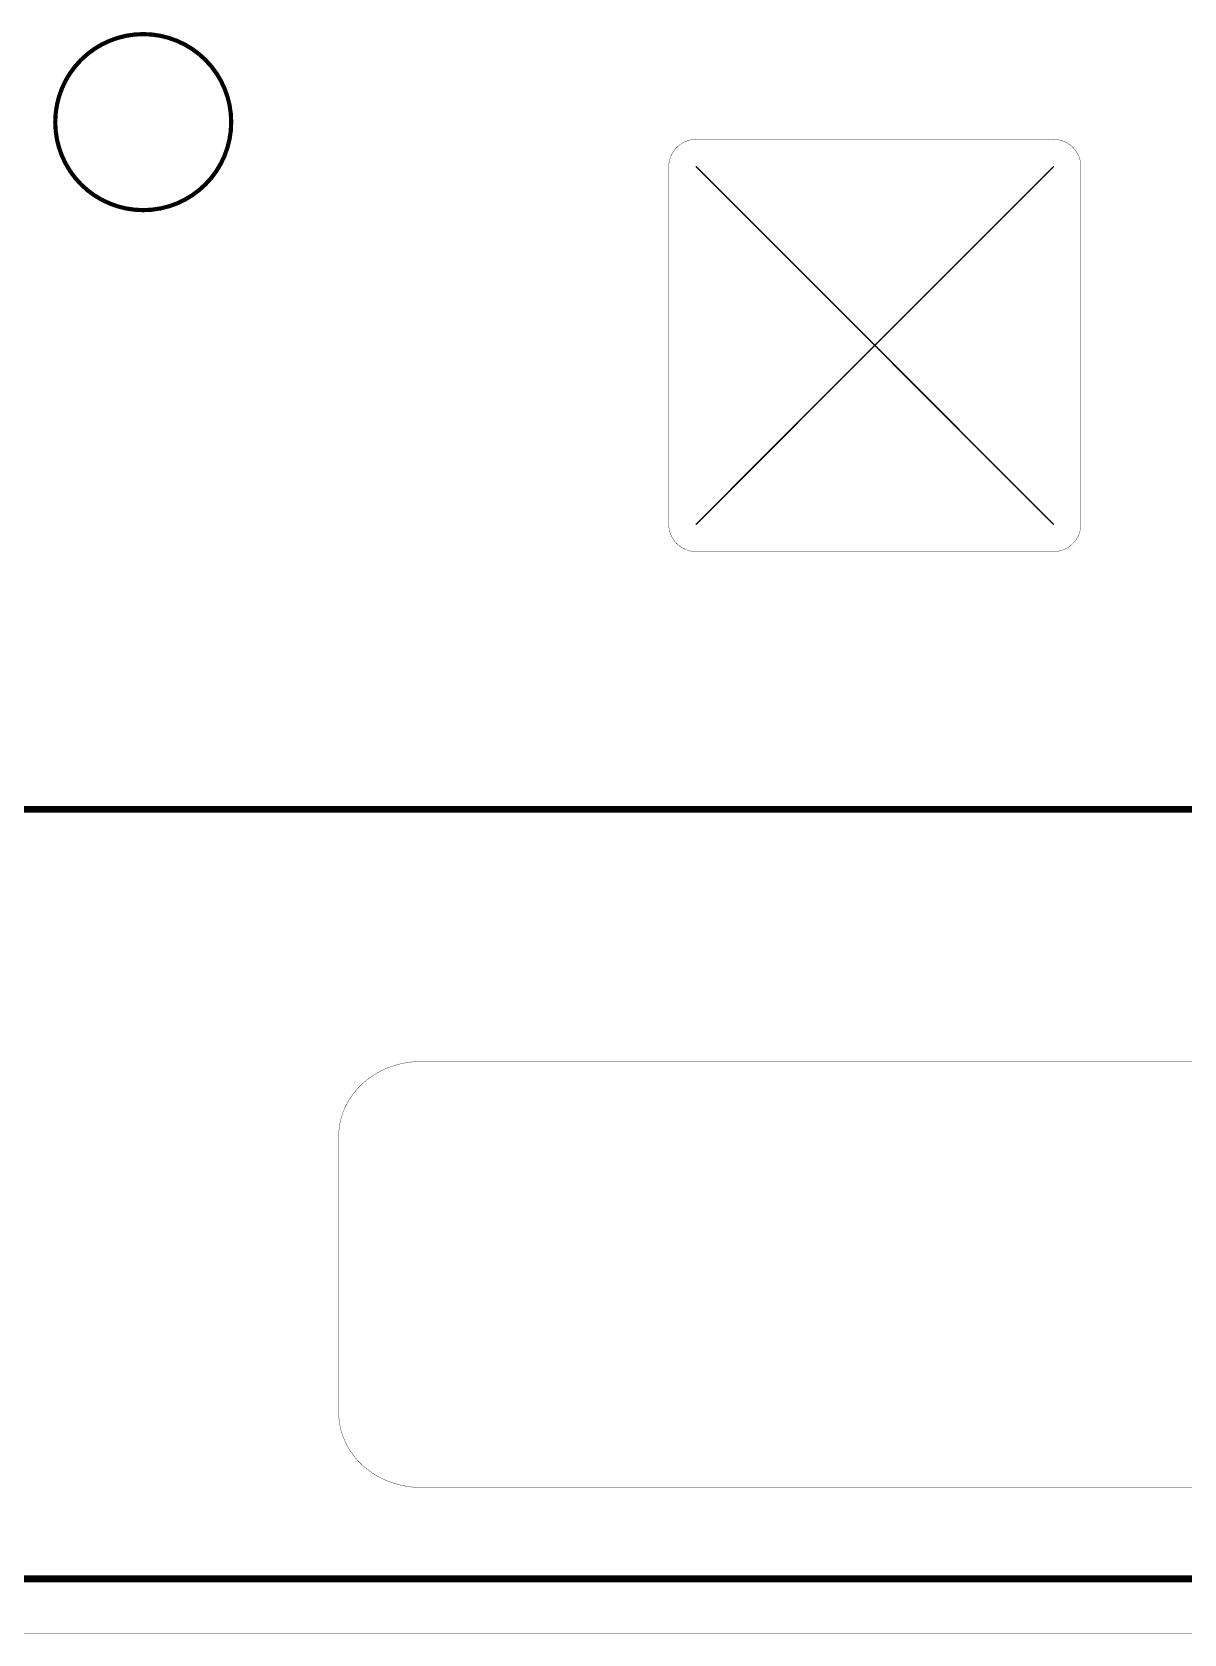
# Model space of a CAD drawing. Header units: millimetres. Extents: x 0 to 151, y 0 to 123.
# Drawn here: x 35 to 76.9, y 0 to 58.3 of the extents above; entities that cross this region are included whole.
import ezdxf

# ---------------------------------------------------------------- set-up
doc = ezdxf.new("R2010")
doc.units = ezdxf.units.MM
doc.layers.add('Mechanical2', color=216, linetype='Continuous')
doc.layers.add('Mechanical3', color=76, linetype='Continuous')

msp = doc.modelspace()

# ---------------------------------------------------------------- linework, layer by layer
at = {"layer": 'Mechanical2'}
for points, const_width in [([(42.202, 55, 1), (35.798, 55, 1)], 0.152), ([(35.76, 55, 1), (35.837, 55, 1)], 0.0762), ([(42.163, 55, 1), (42.24, 55, 1)], 0.0762), ([(59.121, 54.375, 1), (59.127, 54.375, 1)], 0.00635), ([(59.121, 54.375, 1), (59.127, 54.375, 1)], 0.00635), ([(72.121, 54.375, 1), (72.127, 54.375, 1)], 0.00635), ([(72.121, 54.375, 1), (72.127, 54.375, 1)], 0.00635), ([(58.121, 53.375, 1), (58.127, 53.375, 1)], 0.00635), ([(58.121, 53.375, 1), (58.127, 53.375, 1)], 0.00635), ([(59.111, 53.375, 1), (59.137, 53.375, 1)], 0.026), ([(72.111, 53.375, 1), (72.137, 53.375, 1)], 0.026), ([(73.121, 53.375, 1), (73.127, 53.375, 1)], 0.00635), ([(73.121, 53.375, 1), (73.127, 53.375, 1)], 0.00635), ([(58.121, 40.375, 1), (58.127, 40.375, 1)], 0.00635), ([(58.121, 40.375, 1), (58.127, 40.375, 1)], 0.00635), ([(59.111, 40.375, 1), (59.137, 40.375, 1)], 0.026), ([(72.111, 40.375, 1), (72.137, 40.375, 1)], 0.026), ([(73.121, 40.375, 1), (73.127, 40.375, 1)], 0.00635), ([(73.121, 40.375, 1), (73.127, 40.375, 1)], 0.00635), ([(59.121, 39.375, 1), (59.127, 39.375, 1)], 0.00635), ([(59.121, 39.375, 1), (59.127, 39.375, 1)], 0.00635), ([(72.121, 39.375, 1), (72.127, 39.375, 1)], 0.00635), ([(72.121, 39.375, 1), (72.127, 39.375, 1)], 0.00635), ([(75.621, 30.029, 1), (75.628, 30.029, 1)], 0.00635), ([(75.621, 30.029, 1), (75.628, 30.029, 1)], 0.00635), ([(75.621, 30.029, 1), (75.628, 30.029, 1)], 0.00635), ([(47.504, 20.404, 1), (47.51, 20.404, 1)], 0.00635), ([(47.504, 20.404, 1), (47.51, 20.404, 1)], 0.00635), ([(47.544, 20.426, 1), (47.55, 20.426, 1)], 0.00635), ([(47.544, 20.426, 1), (47.55, 20.426, 1)], 0.00635), ([(47.584, 20.448, 1), (47.59, 20.448, 1)], 0.00635), ([(47.584, 20.448, 1), (47.59, 20.448, 1)], 0.00635), ([(47.625, 20.47, 1), (47.631, 20.47, 1)], 0.00635), ([(47.625, 20.47, 1), (47.631, 20.47, 1)], 0.00635), ([(47.666, 20.491, 1), (47.672, 20.491, 1)], 0.00635), ([(47.666, 20.491, 1), (47.672, 20.491, 1)], 0.00635), ([(47.707, 20.511, 1), (47.714, 20.511, 1)], 0.00635), ([(47.707, 20.511, 1), (47.714, 20.511, 1)], 0.00635), ([(47.749, 20.531, 1), (47.756, 20.531, 1)], 0.00635), ([(47.749, 20.531, 1), (47.756, 20.531, 1)], 0.00635), ([(47.791, 20.55, 1), (47.798, 20.55, 1)], 0.00635), ([(47.791, 20.55, 1), (47.798, 20.55, 1)], 0.00635), ([(47.834, 20.568, 1), (47.84, 20.568, 1)], 0.00635), ([(47.834, 20.568, 1), (47.84, 20.568, 1)], 0.00635), ([(47.877, 20.586, 1), (47.883, 20.586, 1)], 0.00635), ([(47.877, 20.586, 1), (47.883, 20.586, 1)], 0.00635), ([(47.92, 20.603, 1), (47.926, 20.603, 1)], 0.00635), ([(47.92, 20.603, 1), (47.926, 20.603, 1)], 0.00635), ([(47.963, 20.62, 1), (47.969, 20.62, 1)], 0.00635), ([(47.963, 20.62, 1), (47.969, 20.62, 1)], 0.00635), ([(48.007, 20.636, 1), (48.013, 20.636, 1)], 0.00635), ([(48.007, 20.636, 1), (48.013, 20.636, 1)], 0.00635), ([(48.051, 20.651, 1), (48.057, 20.651, 1)], 0.00635), ([(48.051, 20.651, 1), (48.057, 20.651, 1)], 0.00635), ([(48.095, 20.666, 1), (48.101, 20.666, 1)], 0.00635), ([(48.095, 20.666, 1), (48.101, 20.666, 1)], 0.00635), ([(48.139, 20.68, 1), (48.146, 20.68, 1)], 0.00635), ([(48.139, 20.68, 1), (48.146, 20.68, 1)], 0.00635), ([(48.184, 20.694, 1), (48.19, 20.694, 1)], 0.00635), ([(48.184, 20.694, 1), (48.19, 20.694, 1)], 0.00635), ([(48.229, 20.707, 1), (48.235, 20.707, 1)], 0.00635), ([(48.229, 20.707, 1), (48.235, 20.707, 1)], 0.00635), ([(48.274, 20.719, 1), (48.28, 20.719, 1)], 0.00635), ([(48.274, 20.719, 1), (48.28, 20.719, 1)], 0.00635), ([(48.32, 20.731, 1), (48.326, 20.731, 1)], 0.00635), ([(48.32, 20.731, 1), (48.326, 20.731, 1)], 0.00635), ([(48.365, 20.742, 1), (48.371, 20.742, 1)], 0.00635), ([(48.365, 20.742, 1), (48.371, 20.742, 1)], 0.00635), ([(48.411, 20.752, 1), (48.417, 20.752, 1)], 0.00635), ([(48.411, 20.752, 1), (48.417, 20.752, 1)], 0.00635), ([(48.457, 20.761, 1), (48.463, 20.761, 1)], 0.00635), ([(48.457, 20.761, 1), (48.463, 20.761, 1)], 0.00635), ([(48.503, 20.77, 1), (48.509, 20.77, 1)], 0.00635), ([(48.503, 20.77, 1), (48.509, 20.77, 1)], 0.00635), ([(48.549, 20.779, 1), (48.555, 20.779, 1)], 0.00635), ([(48.549, 20.779, 1), (48.555, 20.779, 1)], 0.00635), ([(48.595, 20.786, 1), (48.602, 20.786, 1)], 0.00635), ([(48.595, 20.786, 1), (48.602, 20.786, 1)], 0.00635), ([(48.642, 20.793, 1), (48.648, 20.793, 1)], 0.00635), ([(48.642, 20.793, 1), (48.648, 20.793, 1)], 0.00635), ([(48.688, 20.8, 1), (48.695, 20.8, 1)], 0.00635), ([(48.688, 20.8, 1), (48.695, 20.8, 1)], 0.00635), ([(48.735, 20.805, 1), (48.742, 20.805, 1)], 0.00635), ([(48.735, 20.805, 1), (48.742, 20.805, 1)], 0.00635), ([(48.782, 20.811, 1), (48.788, 20.811, 1)], 0.00635), ([(48.782, 20.811, 1), (48.788, 20.811, 1)], 0.00635), ([(48.829, 20.815, 1), (48.835, 20.815, 1)], 0.00635), ([(48.829, 20.815, 1), (48.835, 20.815, 1)], 0.00635), ([(48.876, 20.819, 1), (48.882, 20.819, 1)], 0.00635), ([(48.876, 20.819, 1), (48.882, 20.819, 1)], 0.00635), ([(48.923, 20.822, 1), (48.929, 20.822, 1)], 0.00635), ([(48.923, 20.822, 1), (48.929, 20.822, 1)], 0.00635), ([(48.97, 20.824, 1), (48.976, 20.824, 1)], 0.00635), ([(48.97, 20.824, 1), (48.976, 20.824, 1)], 0.00635), ([(49.017, 20.826, 1), (49.023, 20.826, 1)], 0.00635), ([(49.017, 20.826, 1), (49.023, 20.826, 1)], 0.00635), ([(49.064, 20.827, 1), (49.07, 20.827, 1)], 0.00635), ([(49.064, 20.827, 1), (49.07, 20.827, 1)], 0.00635), ([(49.111, 20.827, 1), (49.117, 20.827, 1)], 0.00635), ([(49.111, 20.827, 1), (49.117, 20.827, 1)], 0.00635), ([(46.8, 19.841, 1), (46.806, 19.841, 1)], 0.00635), ([(46.8, 19.841, 1), (46.806, 19.841, 1)], 0.00635), ([(46.83, 19.874, 1), (46.836, 19.874, 1)], 0.00635), ([(46.83, 19.874, 1), (46.836, 19.874, 1)], 0.00635), ([(46.861, 19.906, 1), (46.867, 19.906, 1)], 0.00635), ([(46.861, 19.906, 1), (46.867, 19.906, 1)], 0.00635), ([(46.892, 19.938, 1), (46.899, 19.938, 1)], 0.00635), ([(46.892, 19.938, 1), (46.899, 19.938, 1)], 0.00635), ([(46.924, 19.969, 1), (46.931, 19.969, 1)], 0.00635), ([(46.924, 19.969, 1), (46.931, 19.969, 1)], 0.00635), ([(46.957, 20, 1), (46.963, 20, 1)], 0.00635), ([(46.957, 20, 1), (46.963, 20, 1)], 0.00635), ([(46.99, 20.031, 1), (46.996, 20.031, 1)], 0.00635), ([(46.99, 20.031, 1), (46.996, 20.031, 1)], 0.00635), ([(47.023, 20.061, 1), (47.03, 20.061, 1)], 0.00635), ([(47.023, 20.061, 1), (47.03, 20.061, 1)], 0.00635), ([(47.057, 20.09, 1), (47.064, 20.09, 1)], 0.00635), ([(47.057, 20.09, 1), (47.064, 20.09, 1)], 0.00635), ([(47.092, 20.119, 1), (47.098, 20.119, 1)], 0.00635), ([(47.092, 20.119, 1), (47.098, 20.119, 1)], 0.00635), ([(47.127, 20.147, 1), (47.134, 20.147, 1)], 0.00635), ([(47.127, 20.147, 1), (47.134, 20.147, 1)], 0.00635), ([(47.163, 20.175, 1), (47.169, 20.175, 1)], 0.00635), ([(47.163, 20.175, 1), (47.169, 20.175, 1)], 0.00635), ([(47.199, 20.203, 1), (47.205, 20.203, 1)], 0.00635), ([(47.199, 20.203, 1), (47.205, 20.203, 1)], 0.00635), ([(47.235, 20.23, 1), (47.242, 20.23, 1)], 0.00635), ([(47.235, 20.23, 1), (47.242, 20.23, 1)], 0.00635), ([(47.272, 20.256, 1), (47.279, 20.256, 1)], 0.00635), ([(47.272, 20.256, 1), (47.279, 20.256, 1)], 0.00635), ([(47.31, 20.282, 1), (47.316, 20.282, 1)], 0.00635), ([(47.31, 20.282, 1), (47.316, 20.282, 1)], 0.00635), ([(47.348, 20.308, 1), (47.354, 20.308, 1)], 0.00635), ([(47.348, 20.308, 1), (47.354, 20.308, 1)], 0.00635), ([(47.386, 20.332, 1), (47.392, 20.332, 1)], 0.00635), ([(47.386, 20.332, 1), (47.392, 20.332, 1)], 0.00635), ([(47.425, 20.357, 1), (47.431, 20.357, 1)], 0.00635), ([(47.425, 20.357, 1), (47.431, 20.357, 1)], 0.00635), ([(47.464, 20.381, 1), (47.47, 20.381, 1)], 0.00635), ([(47.464, 20.381, 1), (47.47, 20.381, 1)], 0.00635), ([(46.377, 19.227, 1), (46.383, 19.227, 1)], 0.00635), ([(46.377, 19.227, 1), (46.383, 19.227, 1)], 0.00635), ([(46.397, 19.266, 1), (46.403, 19.266, 1)], 0.00635), ([(46.397, 19.266, 1), (46.403, 19.266, 1)], 0.00635), ([(46.417, 19.304, 1), (46.423, 19.304, 1)], 0.00635), ([(46.417, 19.304, 1), (46.423, 19.304, 1)], 0.00635), ([(46.438, 19.342, 1), (46.444, 19.342, 1)], 0.00635), ([(46.438, 19.342, 1), (46.444, 19.342, 1)], 0.00635), ([(46.46, 19.38, 1), (46.466, 19.38, 1)], 0.00635), ([(46.46, 19.38, 1), (46.466, 19.38, 1)], 0.00635), ([(46.482, 19.418, 1), (46.489, 19.418, 1)], 0.00635), ([(46.482, 19.418, 1), (46.489, 19.418, 1)], 0.00635), ([(46.505, 19.455, 1), (46.512, 19.455, 1)], 0.00635), ([(46.505, 19.455, 1), (46.512, 19.455, 1)], 0.00635), ([(46.529, 19.492, 1), (46.535, 19.492, 1)], 0.00635), ([(46.529, 19.492, 1), (46.535, 19.492, 1)], 0.00635), ([(46.553, 19.529, 1), (46.56, 19.529, 1)], 0.00635), ([(46.553, 19.529, 1), (46.56, 19.529, 1)], 0.00635), ([(46.578, 19.565, 1), (46.584, 19.565, 1)], 0.00635), ([(46.578, 19.565, 1), (46.584, 19.565, 1)], 0.00635), ([(46.604, 19.601, 1), (46.61, 19.601, 1)], 0.00635), ([(46.604, 19.601, 1), (46.61, 19.601, 1)], 0.00635), ([(46.63, 19.636, 1), (46.636, 19.636, 1)], 0.00635), ([(46.63, 19.636, 1), (46.636, 19.636, 1)], 0.00635), ([(46.657, 19.671, 1), (46.663, 19.671, 1)], 0.00635), ([(46.657, 19.671, 1), (46.663, 19.671, 1)], 0.00635), ([(46.684, 19.706, 1), (46.69, 19.706, 1)], 0.00635), ([(46.684, 19.706, 1), (46.69, 19.706, 1)], 0.00635), ([(46.712, 19.741, 1), (46.718, 19.741, 1)], 0.00635), ([(46.712, 19.741, 1), (46.718, 19.741, 1)], 0.00635), ([(46.741, 19.774, 1), (46.747, 19.774, 1)], 0.00635), ([(46.741, 19.774, 1), (46.747, 19.774, 1)], 0.00635), ([(46.77, 19.808, 1), (46.776, 19.808, 1)], 0.00635), ([(46.77, 19.808, 1), (46.776, 19.808, 1)], 0.00635), ([(46.173, 18.659, 1), (46.18, 18.659, 1)], 0.00635), ([(46.173, 18.659, 1), (46.18, 18.659, 1)], 0.00635), ([(46.183, 18.701, 1), (46.19, 18.701, 1)], 0.00635), ([(46.183, 18.701, 1), (46.19, 18.701, 1)], 0.00635), ([(46.194, 18.743, 1), (46.2, 18.743, 1)], 0.00635), ([(46.194, 18.743, 1), (46.2, 18.743, 1)], 0.00635), ([(46.205, 18.784, 1), (46.212, 18.784, 1)], 0.00635), ([(46.205, 18.784, 1), (46.212, 18.784, 1)], 0.00635), ([(46.217, 18.825, 1), (46.224, 18.825, 1)], 0.00635), ([(46.217, 18.825, 1), (46.224, 18.825, 1)], 0.00635), ([(46.23, 18.867, 1), (46.237, 18.867, 1)], 0.00635), ([(46.23, 18.867, 1), (46.237, 18.867, 1)], 0.00635), ([(46.244, 18.908, 1), (46.25, 18.908, 1)], 0.00635), ([(46.244, 18.908, 1), (46.25, 18.908, 1)], 0.00635), ([(46.258, 18.948, 1), (46.264, 18.948, 1)], 0.00635), ([(46.258, 18.948, 1), (46.264, 18.948, 1)], 0.00635), ([(46.273, 18.989, 1), (46.279, 18.989, 1)], 0.00635), ([(46.273, 18.989, 1), (46.279, 18.989, 1)], 0.00635), ([(46.288, 19.029, 1), (46.295, 19.029, 1)], 0.00635), ([(46.288, 19.029, 1), (46.295, 19.029, 1)], 0.00635), ([(46.305, 19.069, 1), (46.311, 19.069, 1)], 0.00635), ([(46.305, 19.069, 1), (46.311, 19.069, 1)], 0.00635), ([(46.322, 19.109, 1), (46.328, 19.109, 1)], 0.00635), ([(46.322, 19.109, 1), (46.328, 19.109, 1)], 0.00635), ([(46.339, 19.149, 1), (46.346, 19.149, 1)], 0.00635), ([(46.339, 19.149, 1), (46.346, 19.149, 1)], 0.00635), ([(46.358, 19.188, 1), (46.364, 19.188, 1)], 0.00635), ([(46.358, 19.188, 1), (46.364, 19.188, 1)], 0.00635), ([(46.111, 18.151, 1), (46.118, 18.151, 1)], 0.00635), ([(46.111, 18.151, 1), (46.118, 18.151, 1)], 0.00635), ([(46.111, 18.108, 1), (46.117, 18.108, 1)], 0.00635), ([(46.111, 18.108, 1), (46.117, 18.108, 1)], 0.00635), ([(46.113, 18.193, 1), (46.119, 18.193, 1)], 0.00635), ([(46.113, 18.193, 1), (46.119, 18.193, 1)], 0.00635), ([(46.114, 18.236, 1), (46.121, 18.236, 1)], 0.00635), ([(46.114, 18.236, 1), (46.121, 18.236, 1)], 0.00635), ([(46.117, 18.279, 1), (46.123, 18.279, 1)], 0.00635), ([(46.117, 18.279, 1), (46.123, 18.279, 1)], 0.00635), ([(46.12, 18.321, 1), (46.127, 18.321, 1)], 0.00635), ([(46.12, 18.321, 1), (46.127, 18.321, 1)], 0.00635), ([(46.124, 18.364, 1), (46.131, 18.364, 1)], 0.00635), ([(46.124, 18.364, 1), (46.131, 18.364, 1)], 0.00635), ([(46.129, 18.406, 1), (46.136, 18.406, 1)], 0.00635), ([(46.129, 18.406, 1), (46.136, 18.406, 1)], 0.00635), ([(46.135, 18.449, 1), (46.141, 18.449, 1)], 0.00635), ([(46.135, 18.449, 1), (46.141, 18.449, 1)], 0.00635), ([(46.141, 18.491, 1), (46.147, 18.491, 1)], 0.00635), ([(46.141, 18.491, 1), (46.147, 18.491, 1)], 0.00635), ([(46.148, 18.533, 1), (46.154, 18.533, 1)], 0.00635), ([(46.148, 18.533, 1), (46.154, 18.533, 1)], 0.00635), ([(46.156, 18.575, 1), (46.162, 18.575, 1)], 0.00635), ([(46.156, 18.575, 1), (46.162, 18.575, 1)], 0.00635), ([(46.164, 18.617, 1), (46.171, 18.617, 1)], 0.00635), ([(46.164, 18.617, 1), (46.171, 18.617, 1)], 0.00635), ([(46.111, 8.048, 1), (46.117, 8.048, 1)], 0.00635), ([(46.111, 8.048, 1), (46.117, 8.048, 1)], 0.00635), ([(46.111, 8.005, 1), (46.118, 8.005, 1)], 0.00635), ([(46.111, 8.005, 1), (46.118, 8.005, 1)], 0.00635), ([(46.113, 7.963, 1), (46.119, 7.963, 1)], 0.00635), ([(46.113, 7.963, 1), (46.119, 7.963, 1)], 0.00635), ([(46.114, 7.92, 1), (46.121, 7.92, 1)], 0.00635), ([(46.114, 7.92, 1), (46.121, 7.92, 1)], 0.00635), ([(46.117, 7.877, 1), (46.123, 7.877, 1)], 0.00635), ([(46.117, 7.877, 1), (46.123, 7.877, 1)], 0.00635), ([(46.12, 7.835, 1), (46.127, 7.835, 1)], 0.00635), ([(46.12, 7.835, 1), (46.127, 7.835, 1)], 0.00635), ([(46.124, 7.792, 1), (46.131, 7.792, 1)], 0.00635), ([(46.124, 7.792, 1), (46.131, 7.792, 1)], 0.00635), ([(46.129, 7.75, 1), (46.136, 7.75, 1)], 0.00635), ([(46.129, 7.75, 1), (46.136, 7.75, 1)], 0.00635), ([(46.135, 7.707, 1), (46.141, 7.707, 1)], 0.00635), ([(46.135, 7.707, 1), (46.141, 7.707, 1)], 0.00635), ([(46.141, 7.665, 1), (46.147, 7.665, 1)], 0.00635), ([(46.141, 7.665, 1), (46.147, 7.665, 1)], 0.00635), ([(46.148, 7.623, 1), (46.154, 7.623, 1)], 0.00635), ([(46.148, 7.623, 1), (46.154, 7.623, 1)], 0.00635), ([(46.156, 7.581, 1), (46.162, 7.581, 1)], 0.00635), ([(46.156, 7.581, 1), (46.162, 7.581, 1)], 0.00635), ([(46.164, 7.539, 1), (46.171, 7.539, 1)], 0.00635), ([(46.164, 7.539, 1), (46.171, 7.539, 1)], 0.00635), ([(46.173, 7.497, 1), (46.18, 7.497, 1)], 0.00635), ([(46.173, 7.497, 1), (46.18, 7.497, 1)], 0.00635), ([(46.183, 7.455, 1), (46.19, 7.455, 1)], 0.00635), ([(46.183, 7.455, 1), (46.19, 7.455, 1)], 0.00635), ([(46.194, 7.413, 1), (46.2, 7.413, 1)], 0.00635), ([(46.194, 7.413, 1), (46.2, 7.413, 1)], 0.00635), ([(46.205, 7.372, 1), (46.212, 7.372, 1)], 0.00635), ([(46.205, 7.372, 1), (46.212, 7.372, 1)], 0.00635), ([(46.217, 7.331, 1), (46.224, 7.331, 1)], 0.00635), ([(46.217, 7.331, 1), (46.224, 7.331, 1)], 0.00635), ([(46.23, 7.289, 1), (46.237, 7.289, 1)], 0.00635), ([(46.23, 7.289, 1), (46.237, 7.289, 1)], 0.00635), ([(46.244, 7.248, 1), (46.25, 7.248, 1)], 0.00635), ([(46.244, 7.248, 1), (46.25, 7.248, 1)], 0.00635), ([(46.258, 7.208, 1), (46.264, 7.208, 1)], 0.00635), ([(46.258, 7.208, 1), (46.264, 7.208, 1)], 0.00635), ([(46.273, 7.167, 1), (46.279, 7.167, 1)], 0.00635), ([(46.273, 7.167, 1), (46.279, 7.167, 1)], 0.00635), ([(46.288, 7.127, 1), (46.295, 7.127, 1)], 0.00635), ([(46.288, 7.127, 1), (46.295, 7.127, 1)], 0.00635), ([(46.305, 7.087, 1), (46.311, 7.087, 1)], 0.00635), ([(46.305, 7.087, 1), (46.311, 7.087, 1)], 0.00635), ([(46.322, 7.047, 1), (46.328, 7.047, 1)], 0.00635), ([(46.322, 7.047, 1), (46.328, 7.047, 1)], 0.00635), ([(46.339, 7.008, 1), (46.346, 7.008, 1)], 0.00635), ([(46.339, 7.008, 1), (46.346, 7.008, 1)], 0.00635), ([(46.358, 6.968, 1), (46.364, 6.968, 1)], 0.00635), ([(46.358, 6.968, 1), (46.364, 6.968, 1)], 0.00635), ([(46.377, 6.929, 1), (46.383, 6.929, 1)], 0.00635), ([(46.377, 6.929, 1), (46.383, 6.929, 1)], 0.00635), ([(46.397, 6.89, 1), (46.403, 6.89, 1)], 0.00635), ([(46.397, 6.89, 1), (46.403, 6.89, 1)], 0.00635), ([(46.417, 6.852, 1), (46.423, 6.852, 1)], 0.00635), ([(46.417, 6.852, 1), (46.423, 6.852, 1)], 0.00635), ([(46.438, 6.814, 1), (46.444, 6.814, 1)], 0.00635), ([(46.438, 6.814, 1), (46.444, 6.814, 1)], 0.00635), ([(46.46, 6.776, 1), (46.466, 6.776, 1)], 0.00635), ([(46.46, 6.776, 1), (46.466, 6.776, 1)], 0.00635), ([(46.482, 6.738, 1), (46.489, 6.738, 1)], 0.00635), ([(46.482, 6.738, 1), (46.489, 6.738, 1)], 0.00635), ([(46.505, 6.701, 1), (46.512, 6.701, 1)], 0.00635), ([(46.505, 6.701, 1), (46.512, 6.701, 1)], 0.00635), ([(46.529, 6.664, 1), (46.535, 6.664, 1)], 0.00635), ([(46.529, 6.664, 1), (46.535, 6.664, 1)], 0.00635), ([(46.553, 6.627, 1), (46.56, 6.627, 1)], 0.00635), ([(46.553, 6.627, 1), (46.56, 6.627, 1)], 0.00635), ([(46.578, 6.591, 1), (46.584, 6.591, 1)], 0.00635), ([(46.578, 6.591, 1), (46.584, 6.591, 1)], 0.00635), ([(46.604, 6.555, 1), (46.61, 6.555, 1)], 0.00635), ([(46.604, 6.555, 1), (46.61, 6.555, 1)], 0.00635), ([(46.63, 6.52, 1), (46.636, 6.52, 1)], 0.00635), ([(46.63, 6.52, 1), (46.636, 6.52, 1)], 0.00635), ([(46.657, 6.485, 1), (46.663, 6.485, 1)], 0.00635), ([(46.657, 6.485, 1), (46.663, 6.485, 1)], 0.00635), ([(46.684, 6.45, 1), (46.69, 6.45, 1)], 0.00635), ([(46.684, 6.45, 1), (46.69, 6.45, 1)], 0.00635), ([(46.712, 6.415, 1), (46.718, 6.415, 1)], 0.00635), ([(46.712, 6.415, 1), (46.718, 6.415, 1)], 0.00635), ([(46.741, 6.382, 1), (46.747, 6.382, 1)], 0.00635), ([(46.741, 6.382, 1), (46.747, 6.382, 1)], 0.00635), ([(46.77, 6.348, 1), (46.776, 6.348, 1)], 0.00635), ([(46.77, 6.348, 1), (46.776, 6.348, 1)], 0.00635), ([(46.8, 6.315, 1), (46.806, 6.315, 1)], 0.00635), ([(46.8, 6.315, 1), (46.806, 6.315, 1)], 0.00635), ([(46.83, 6.282, 1), (46.836, 6.282, 1)], 0.00635), ([(46.83, 6.282, 1), (46.836, 6.282, 1)], 0.00635), ([(46.861, 6.25, 1), (46.867, 6.25, 1)], 0.00635), ([(46.861, 6.25, 1), (46.867, 6.25, 1)], 0.00635), ([(46.892, 6.218, 1), (46.899, 6.218, 1)], 0.00635), ([(46.892, 6.218, 1), (46.899, 6.218, 1)], 0.00635), ([(46.924, 6.187, 1), (46.931, 6.187, 1)], 0.00635), ([(46.924, 6.187, 1), (46.931, 6.187, 1)], 0.00635), ([(46.957, 6.156, 1), (46.963, 6.156, 1)], 0.00635), ([(46.957, 6.156, 1), (46.963, 6.156, 1)], 0.00635), ([(46.99, 6.125, 1), (46.996, 6.125, 1)], 0.00635), ([(46.99, 6.125, 1), (46.996, 6.125, 1)], 0.00635), ([(47.023, 6.095, 1), (47.03, 6.095, 1)], 0.00635), ([(47.023, 6.095, 1), (47.03, 6.095, 1)], 0.00635), ([(47.057, 6.066, 1), (47.064, 6.066, 1)], 0.00635), ([(47.057, 6.066, 1), (47.064, 6.066, 1)], 0.00635), ([(47.092, 6.037, 1), (47.098, 6.037, 1)], 0.00635), ([(47.092, 6.037, 1), (47.098, 6.037, 1)], 0.00635), ([(47.127, 6.009, 1), (47.134, 6.009, 1)], 0.00635), ([(47.127, 6.009, 1), (47.134, 6.009, 1)], 0.00635), ([(47.163, 5.981, 1), (47.169, 5.981, 1)], 0.00635), ([(47.163, 5.981, 1), (47.169, 5.981, 1)], 0.00635), ([(47.199, 5.953, 1), (47.205, 5.953, 1)], 0.00635), ([(47.199, 5.953, 1), (47.205, 5.953, 1)], 0.00635), ([(47.235, 5.926, 1), (47.242, 5.926, 1)], 0.00635), ([(47.235, 5.926, 1), (47.242, 5.926, 1)], 0.00635), ([(47.272, 5.9, 1), (47.279, 5.9, 1)], 0.00635), ([(47.272, 5.9, 1), (47.279, 5.9, 1)], 0.00635), ([(47.31, 5.874, 1), (47.316, 5.874, 1)], 0.00635), ([(47.31, 5.874, 1), (47.316, 5.874, 1)], 0.00635), ([(47.348, 5.848, 1), (47.354, 5.848, 1)], 0.00635), ([(47.348, 5.848, 1), (47.354, 5.848, 1)], 0.00635), ([(47.386, 5.824, 1), (47.392, 5.824, 1)], 0.00635), ([(47.386, 5.824, 1), (47.392, 5.824, 1)], 0.00635), ([(47.425, 5.799, 1), (47.431, 5.799, 1)], 0.00635), ([(47.425, 5.799, 1), (47.431, 5.799, 1)], 0.00635), ([(47.464, 5.776, 1), (47.47, 5.776, 1)], 0.00635), ([(47.464, 5.776, 1), (47.47, 5.776, 1)], 0.00635), ([(47.504, 5.752, 1), (47.51, 5.752, 1)], 0.00635), ([(47.504, 5.752, 1), (47.51, 5.752, 1)], 0.00635), ([(47.544, 5.73, 1), (47.55, 5.73, 1)], 0.00635), ([(47.544, 5.73, 1), (47.55, 5.73, 1)], 0.00635), ([(47.584, 5.708, 1), (47.59, 5.708, 1)], 0.00635), ([(47.584, 5.708, 1), (47.59, 5.708, 1)], 0.00635), ([(47.625, 5.686, 1), (47.631, 5.686, 1)], 0.00635), ([(47.625, 5.686, 1), (47.631, 5.686, 1)], 0.00635), ([(47.666, 5.665, 1), (47.672, 5.665, 1)], 0.00635), ([(47.666, 5.665, 1), (47.672, 5.665, 1)], 0.00635), ([(47.707, 5.645, 1), (47.714, 5.645, 1)], 0.00635), ([(47.707, 5.645, 1), (47.714, 5.645, 1)], 0.00635), ([(47.749, 5.625, 1), (47.756, 5.625, 1)], 0.00635), ([(47.749, 5.625, 1), (47.756, 5.625, 1)], 0.00635), ([(47.791, 5.606, 1), (47.798, 5.606, 1)], 0.00635), ([(47.791, 5.606, 1), (47.798, 5.606, 1)], 0.00635), ([(47.834, 5.588, 1), (47.84, 5.588, 1)], 0.00635), ([(47.834, 5.588, 1), (47.84, 5.588, 1)], 0.00635), ([(47.877, 5.57, 1), (47.883, 5.57, 1)], 0.00635), ([(47.877, 5.57, 1), (47.883, 5.57, 1)], 0.00635), ([(47.92, 5.553, 1), (47.926, 5.553, 1)], 0.00635), ([(47.92, 5.553, 1), (47.926, 5.553, 1)], 0.00635), ([(47.963, 5.536, 1), (47.969, 5.536, 1)], 0.00635), ([(47.963, 5.536, 1), (47.969, 5.536, 1)], 0.00635), ([(48.007, 5.52, 1), (48.013, 5.52, 1)], 0.00635), ([(48.007, 5.52, 1), (48.013, 5.52, 1)], 0.00635), ([(48.051, 5.505, 1), (48.057, 5.505, 1)], 0.00635), ([(48.051, 5.505, 1), (48.057, 5.505, 1)], 0.00635), ([(48.095, 5.49, 1), (48.101, 5.49, 1)], 0.00635), ([(48.095, 5.49, 1), (48.101, 5.49, 1)], 0.00635), ([(48.139, 5.476, 1), (48.146, 5.476, 1)], 0.00635), ([(48.139, 5.476, 1), (48.146, 5.476, 1)], 0.00635), ([(48.184, 5.462, 1), (48.19, 5.462, 1)], 0.00635), ([(48.184, 5.462, 1), (48.19, 5.462, 1)], 0.00635), ([(48.229, 5.449, 1), (48.235, 5.449, 1)], 0.00635), ([(48.229, 5.449, 1), (48.235, 5.449, 1)], 0.00635), ([(48.274, 5.437, 1), (48.28, 5.437, 1)], 0.00635), ([(48.274, 5.437, 1), (48.28, 5.437, 1)], 0.00635), ([(48.32, 5.425, 1), (48.326, 5.425, 1)], 0.00635), ([(48.32, 5.425, 1), (48.326, 5.425, 1)], 0.00635), ([(48.365, 5.415, 1), (48.371, 5.415, 1)], 0.00635), ([(48.365, 5.415, 1), (48.371, 5.415, 1)], 0.00635), ([(48.411, 5.404, 1), (48.417, 5.404, 1)], 0.00635), ([(48.411, 5.404, 1), (48.417, 5.404, 1)], 0.00635), ([(48.457, 5.395, 1), (48.463, 5.395, 1)], 0.00635), ([(48.457, 5.395, 1), (48.463, 5.395, 1)], 0.00635), ([(48.503, 5.386, 1), (48.509, 5.386, 1)], 0.00635), ([(48.503, 5.386, 1), (48.509, 5.386, 1)], 0.00635), ([(48.549, 5.377, 1), (48.555, 5.377, 1)], 0.00635), ([(48.549, 5.377, 1), (48.555, 5.377, 1)], 0.00635), ([(48.595, 5.37, 1), (48.602, 5.37, 1)], 0.00635), ([(48.595, 5.37, 1), (48.602, 5.37, 1)], 0.00635), ([(48.642, 5.363, 1), (48.648, 5.363, 1)], 0.00635), ([(48.642, 5.363, 1), (48.648, 5.363, 1)], 0.00635), ([(48.688, 5.356, 1), (48.695, 5.356, 1)], 0.00635), ([(48.688, 5.356, 1), (48.695, 5.356, 1)], 0.00635), ([(48.735, 5.351, 1), (48.742, 5.351, 1)], 0.00635), ([(48.735, 5.351, 1), (48.742, 5.351, 1)], 0.00635), ([(48.782, 5.345, 1), (48.788, 5.345, 1)], 0.00635), ([(48.782, 5.345, 1), (48.788, 5.345, 1)], 0.00635), ([(48.829, 5.341, 1), (48.835, 5.341, 1)], 0.00635), ([(48.829, 5.341, 1), (48.835, 5.341, 1)], 0.00635), ([(48.876, 5.337, 1), (48.882, 5.337, 1)], 0.00635), ([(48.876, 5.337, 1), (48.882, 5.337, 1)], 0.00635), ([(48.923, 5.334, 1), (48.929, 5.334, 1)], 0.00635), ([(48.923, 5.334, 1), (48.929, 5.334, 1)], 0.00635), ([(48.97, 5.332, 1), (48.976, 5.332, 1)], 0.00635), ([(48.97, 5.332, 1), (48.976, 5.332, 1)], 0.00635), ([(49.017, 5.33, 1), (49.023, 5.33, 1)], 0.00635), ([(49.017, 5.33, 1), (49.023, 5.33, 1)], 0.00635), ([(49.064, 5.329, 1), (49.07, 5.329, 1)], 0.00635), ([(49.064, 5.329, 1), (49.07, 5.329, 1)], 0.00635), ([(49.111, 5.329, 1), (49.117, 5.329, 1)], 0.00635), ([(49.111, 5.329, 1), (49.117, 5.329, 1)], 0.00635), ([(75.621, 0.006, 1), (75.628, 0.006, 1)], 0.00635), ([(75.621, 0.006, 1), (75.628, 0.006, 1)], 0.00635), ([(75.621, 0.006, 1), (75.628, 0.006, 1)], 0.00635)]:
    msp.add_lwpolyline(points, format="xyb", close=True, dxfattribs=dict(at, const_width=const_width))
at = {"layer": 'Mechanical2', "const_width": 0.0127}
for points in [[(58.124, 53.375, -0.414214), (59.124, 54.375)], [(72.124, 54.375, -0.414214), (73.124, 53.375)], [(59.124, 39.375, -0.414214), (58.124, 40.375)], [(73.124, 40.375, -0.414214), (72.124, 39.375)]]:
    msp.add_lwpolyline(points, format="xyb", dxfattribs=at)
at = {"layer": 'Mechanical2'}
for points, const_width in [([(59.124, 54.375), (72.124, 54.375)], 0.0127), ([(58.124, 40.375), (58.124, 53.375)], 0.0127), ([(59.124, 53.375), (72.124, 40.375)], 0.052), ([(59.124, 40.375), (72.124, 53.375)], 0.052), ([(73.124, 40.375), (73.124, 53.375)], 0.0127), ([(59.124, 39.375), (72.124, 39.375)], 0.0127), ([(0.006, 30.029), (75.624, 30.029)], 0.0127), ([(5.5, 30), (147, 30)], 0.254), ([(21.242, 30.029), (75.624, 30.029)], 0.0127), ([(21.242, 30.029), (151.242, 30.029)], 0.0127), ([(75.624, 30.029), (151.242, 30.029)], 0.0127), ([(47.467, 20.381), (47.507, 20.404)], 0.0127), ([(47.507, 20.404), (47.547, 20.426)], 0.0127), ([(47.547, 20.426), (47.587, 20.448)], 0.0127), ([(47.587, 20.448), (47.628, 20.47)], 0.0127), ([(47.628, 20.47), (47.669, 20.491)], 0.0127), ([(47.669, 20.491), (47.711, 20.511)], 0.0127), ([(47.711, 20.511), (47.752, 20.531)], 0.0127), ([(47.752, 20.531), (47.795, 20.55)], 0.0127), ([(47.795, 20.55), (47.837, 20.568)], 0.0127), ([(47.837, 20.568), (47.88, 20.586)], 0.0127), ([(47.88, 20.586), (47.923, 20.603)], 0.0127), ([(47.923, 20.603), (47.966, 20.62)], 0.0127), ([(47.966, 20.62), (48.01, 20.636)], 0.0127), ([(48.01, 20.636), (48.054, 20.651)], 0.0127), ([(48.054, 20.651), (48.098, 20.666)], 0.0127), ([(48.098, 20.666), (48.143, 20.68)], 0.0127), ([(48.143, 20.68), (48.187, 20.694)], 0.0127), ([(48.187, 20.694), (48.232, 20.707)], 0.0127), ([(48.232, 20.707), (48.277, 20.719)], 0.0127), ([(48.277, 20.719), (48.323, 20.731)], 0.0127), ([(48.323, 20.731), (48.368, 20.742)], 0.0127), ([(48.368, 20.742), (48.414, 20.752)], 0.0127), ([(48.414, 20.752), (48.46, 20.761)], 0.0127), ([(48.46, 20.761), (48.506, 20.77)], 0.0127), ([(48.506, 20.77), (48.552, 20.779)], 0.0127), ([(48.552, 20.779), (48.599, 20.786)], 0.0127), ([(48.599, 20.786), (48.645, 20.793)], 0.0127), ([(48.645, 20.793), (48.692, 20.8)], 0.0127), ([(48.692, 20.8), (48.738, 20.805)], 0.0127), ([(48.738, 20.805), (48.785, 20.811)], 0.0127), ([(48.785, 20.811), (48.832, 20.815)], 0.0127), ([(48.832, 20.815), (48.879, 20.819)], 0.0127), ([(48.879, 20.819), (48.926, 20.822)], 0.0127), ([(48.926, 20.822), (48.973, 20.824)], 0.0127), ([(48.973, 20.824), (49.02, 20.826)], 0.0127), ([(49.02, 20.826), (49.067, 20.827)], 0.0127), ([(49.067, 20.827), (49.114, 20.827)], 0.0127), ([(49.114, 20.827), (102.134, 20.827)], 0.0127), ([(46.773, 19.808), (46.803, 19.841)], 0.0127), ([(46.803, 19.841), (46.833, 19.874)], 0.0127), ([(46.833, 19.874), (46.864, 19.906)], 0.0127), ([(46.864, 19.906), (46.895, 19.938)], 0.0127), ([(46.895, 19.938), (46.927, 19.969)], 0.0127), ([(46.927, 19.969), (46.96, 20)], 0.0127), ([(46.96, 20), (46.993, 20.031)], 0.0127), ([(46.993, 20.031), (47.027, 20.061)], 0.0127), ([(47.027, 20.061), (47.061, 20.09)], 0.0127), ([(47.061, 20.09), (47.095, 20.119)], 0.0127), ([(47.095, 20.119), (47.13, 20.147)], 0.0127), ([(47.13, 20.147), (47.166, 20.175)], 0.0127), ([(47.166, 20.175), (47.202, 20.203)], 0.0127), ([(47.202, 20.203), (47.239, 20.23)], 0.0127), ([(47.239, 20.23), (47.276, 20.256)], 0.0127), ([(47.276, 20.256), (47.313, 20.282)], 0.0127), ([(47.313, 20.282), (47.351, 20.308)], 0.0127), ([(47.351, 20.308), (47.389, 20.332)], 0.0127), ([(47.389, 20.332), (47.428, 20.357)], 0.0127), ([(47.428, 20.357), (47.467, 20.381)], 0.0127), ([(46.361, 19.188), (46.38, 19.227)], 0.0127), ([(46.38, 19.227), (46.4, 19.266)], 0.0127), ([(46.4, 19.266), (46.42, 19.304)], 0.0127), ([(46.42, 19.304), (46.441, 19.342)], 0.0127), ([(46.441, 19.342), (46.463, 19.38)], 0.0127), ([(46.463, 19.38), (46.485, 19.418)], 0.0127), ([(46.485, 19.418), (46.508, 19.455)], 0.0127), ([(46.508, 19.455), (46.532, 19.492)], 0.0127), ([(46.532, 19.492), (46.556, 19.529)], 0.0127), ([(46.556, 19.529), (46.581, 19.565)], 0.0127), ([(46.581, 19.565), (46.607, 19.601)], 0.0127), ([(46.607, 19.601), (46.633, 19.636)], 0.0127), ([(46.633, 19.636), (46.66, 19.671)], 0.0127), ([(46.66, 19.671), (46.687, 19.706)], 0.0127), ([(46.687, 19.706), (46.715, 19.741)], 0.0127), ([(46.715, 19.741), (46.744, 19.774)], 0.0127), ([(46.744, 19.774), (46.773, 19.808)], 0.0127), ([(46.167, 18.617), (46.177, 18.659)], 0.0127), ([(46.177, 18.659), (46.187, 18.701)], 0.0127), ([(46.187, 18.701), (46.197, 18.743)], 0.0127), ([(46.197, 18.743), (46.209, 18.784)], 0.0127), ([(46.209, 18.784), (46.221, 18.825)], 0.0127), ([(46.221, 18.825), (46.233, 18.867)], 0.0127), ([(46.233, 18.867), (46.247, 18.908)], 0.0127), ([(46.247, 18.908), (46.261, 18.948)], 0.0127), ([(46.261, 18.948), (46.276, 18.989)], 0.0127), ([(46.276, 18.989), (46.292, 19.029)], 0.0127), ([(46.292, 19.029), (46.308, 19.069)], 0.0127), ([(46.308, 19.069), (46.325, 19.109)], 0.0127), ([(46.325, 19.109), (46.343, 19.149)], 0.0127), ([(46.343, 19.149), (46.361, 19.188)], 0.0127), ([(46.115, 18.151), (46.116, 18.193)], 0.0127), ([(46.114, 18.108), (46.115, 18.151)], 0.0127), ([(46.114, 8.048), (46.114, 18.108)], 0.0127), ([(46.116, 18.193), (46.118, 18.236)], 0.0127), ([(46.118, 18.236), (46.12, 18.279)], 0.0127), ([(46.12, 18.279), (46.124, 18.321)], 0.0127), ([(46.124, 18.321), (46.128, 18.364)], 0.0127), ([(46.128, 18.364), (46.132, 18.406)], 0.0127), ([(46.132, 18.406), (46.138, 18.449)], 0.0127), ([(46.138, 18.449), (46.144, 18.491)], 0.0127), ([(46.144, 18.491), (46.151, 18.533)], 0.0127), ([(46.151, 18.533), (46.159, 18.575)], 0.0127), ([(46.159, 18.575), (46.167, 18.617)], 0.0127), ([(46.114, 8.048), (46.115, 8.005)], 0.0127), ([(46.115, 8.005), (46.116, 7.963)], 0.0127), ([(46.116, 7.963), (46.118, 7.92)], 0.0127), ([(46.118, 7.92), (46.12, 7.877)], 0.0127), ([(46.12, 7.877), (46.124, 7.835)], 0.0127), ([(46.124, 7.835), (46.128, 7.792)], 0.0127), ([(46.128, 7.792), (46.132, 7.75)], 0.0127), ([(46.132, 7.75), (46.138, 7.707)], 0.0127), ([(46.138, 7.707), (46.144, 7.665)], 0.0127), ([(46.144, 7.665), (46.151, 7.623)], 0.0127), ([(46.151, 7.623), (46.159, 7.581)], 0.0127), ([(46.159, 7.581), (46.167, 7.539)], 0.0127), ([(46.167, 7.539), (46.177, 7.497)], 0.0127), ([(46.177, 7.497), (46.187, 7.455)], 0.0127), ([(46.187, 7.455), (46.197, 7.413)], 0.0127), ([(46.197, 7.413), (46.209, 7.372)], 0.0127), ([(46.209, 7.372), (46.221, 7.331)], 0.0127), ([(46.221, 7.331), (46.233, 7.289)], 0.0127), ([(46.233, 7.289), (46.247, 7.248)], 0.0127), ([(46.247, 7.248), (46.261, 7.208)], 0.0127), ([(46.261, 7.208), (46.276, 7.167)], 0.0127), ([(46.276, 7.167), (46.292, 7.127)], 0.0127), ([(46.292, 7.127), (46.308, 7.087)], 0.0127), ([(46.308, 7.087), (46.325, 7.047)], 0.0127), ([(46.325, 7.047), (46.343, 7.008)], 0.0127), ([(46.343, 7.008), (46.361, 6.968)], 0.0127), ([(46.361, 6.968), (46.38, 6.929)], 0.0127), ([(46.38, 6.929), (46.4, 6.89)], 0.0127), ([(46.4, 6.89), (46.42, 6.852)], 0.0127), ([(46.42, 6.852), (46.441, 6.814)], 0.0127), ([(46.441, 6.814), (46.463, 6.776)], 0.0127), ([(46.463, 6.776), (46.485, 6.738)], 0.0127), ([(46.485, 6.738), (46.508, 6.701)], 0.0127), ([(46.508, 6.701), (46.532, 6.664)], 0.0127), ([(46.532, 6.664), (46.556, 6.627)], 0.0127), ([(46.556, 6.627), (46.581, 6.591)], 0.0127), ([(46.581, 6.591), (46.607, 6.555)], 0.0127), ([(46.607, 6.555), (46.633, 6.52)], 0.0127), ([(46.633, 6.52), (46.66, 6.485)], 0.0127), ([(46.66, 6.485), (46.687, 6.45)], 0.0127), ([(46.687, 6.45), (46.715, 6.415)], 0.0127), ([(46.715, 6.415), (46.744, 6.382)], 0.0127), ([(46.744, 6.382), (46.773, 6.348)], 0.0127), ([(46.773, 6.348), (46.803, 6.315)], 0.0127), ([(46.803, 6.315), (46.833, 6.282)], 0.0127), ([(46.833, 6.282), (46.864, 6.25)], 0.0127), ([(46.864, 6.25), (46.895, 6.218)], 0.0127), ([(46.895, 6.218), (46.927, 6.187)], 0.0127), ([(46.927, 6.187), (46.96, 6.156)], 0.0127), ([(46.96, 6.156), (46.993, 6.125)], 0.0127), ([(46.993, 6.125), (47.027, 6.095)], 0.0127), ([(47.027, 6.095), (47.061, 6.066)], 0.0127), ([(47.061, 6.066), (47.095, 6.037)], 0.0127), ([(47.095, 6.037), (47.13, 6.009)], 0.0127), ([(47.13, 6.009), (47.166, 5.981)], 0.0127), ([(47.166, 5.981), (47.202, 5.953)], 0.0127), ([(47.202, 5.953), (47.239, 5.926)], 0.0127), ([(47.239, 5.926), (47.276, 5.9)], 0.0127), ([(47.276, 5.9), (47.313, 5.874)], 0.0127), ([(47.313, 5.874), (47.351, 5.848)], 0.0127), ([(47.351, 5.848), (47.389, 5.824)], 0.0127), ([(47.389, 5.824), (47.428, 5.799)], 0.0127), ([(47.428, 5.799), (47.467, 5.776)], 0.0127), ([(47.467, 5.776), (47.507, 5.752)], 0.0127), ([(47.507, 5.752), (47.547, 5.73)], 0.0127), ([(47.547, 5.73), (47.587, 5.708)], 0.0127), ([(47.587, 5.708), (47.628, 5.686)], 0.0127), ([(47.628, 5.686), (47.669, 5.665)], 0.0127), ([(47.669, 5.665), (47.711, 5.645)], 0.0127), ([(47.711, 5.645), (47.752, 5.625)], 0.0127), ([(47.752, 5.625), (47.795, 5.606)], 0.0127), ([(47.795, 5.606), (47.837, 5.588)], 0.0127), ([(47.837, 5.588), (47.88, 5.57)], 0.0127), ([(47.88, 5.57), (47.923, 5.553)], 0.0127), ([(47.923, 5.553), (47.966, 5.536)], 0.0127), ([(47.966, 5.536), (48.01, 5.52)], 0.0127), ([(48.01, 5.52), (48.054, 5.505)], 0.0127), ([(48.054, 5.505), (48.098, 5.49)], 0.0127), ([(48.098, 5.49), (48.143, 5.476)], 0.0127), ([(48.143, 5.476), (48.187, 5.462)], 0.0127), ([(48.187, 5.462), (48.232, 5.449)], 0.0127), ([(48.232, 5.449), (48.277, 5.437)], 0.0127), ([(48.277, 5.437), (48.323, 5.425)], 0.0127), ([(48.323, 5.425), (48.368, 5.415)], 0.0127), ([(48.368, 5.415), (48.414, 5.404)], 0.0127), ([(48.414, 5.404), (48.46, 5.395)], 0.0127), ([(48.46, 5.395), (48.506, 5.386)], 0.0127), ([(48.506, 5.386), (48.552, 5.377)], 0.0127), ([(48.552, 5.377), (48.599, 5.37)], 0.0127), ([(48.599, 5.37), (48.645, 5.363)], 0.0127), ([(48.645, 5.363), (48.692, 5.356)], 0.0127), ([(48.692, 5.356), (48.738, 5.351)], 0.0127), ([(48.738, 5.351), (48.785, 5.345)], 0.0127), ([(48.785, 5.345), (48.832, 5.341)], 0.0127), ([(48.832, 5.341), (48.879, 5.337)], 0.0127), ([(48.879, 5.337), (48.926, 5.334)], 0.0127), ([(48.926, 5.334), (48.973, 5.332)], 0.0127), ([(48.973, 5.332), (49.02, 5.33)], 0.0127), ([(49.02, 5.33), (49.067, 5.329)], 0.0127), ([(49.067, 5.329), (49.114, 5.329)], 0.0127), ([(49.114, 5.329), (102.134, 5.329)], 0.0127), ([(5.5, 2), (147, 2)], 0.254), ([(0.006, 0.006), (75.624, 0.006)], 0.0127), ([(21.242, 0.006), (75.624, 0.006)], 0.0127), ([(75.624, 0.006), (151.242, 0.006)], 0.0127)]:
    msp.add_lwpolyline(points, dxfattribs=dict(at, const_width=const_width))
at = {"layer": 'Mechanical3', "const_width": 0.0127}
for points in [[(0.006, 0.006), (75.624, 0.006)], [(75.624, 0.006), (151.242, 0.006)]]:
    msp.add_lwpolyline(points, dxfattribs=at)
at = {"layer": 'Mechanical3', "const_width": 0.00635}
msp.add_lwpolyline([(75.621, 0.006, 1), (75.628, 0.006, 1)], format="xyb", close=True, dxfattribs=at)
msp.add_lwpolyline([(75.621, 0.006, 1), (75.628, 0.006, 1)], format="xyb", close=True, dxfattribs=at)

doc.saveas('drawing.dxf')
